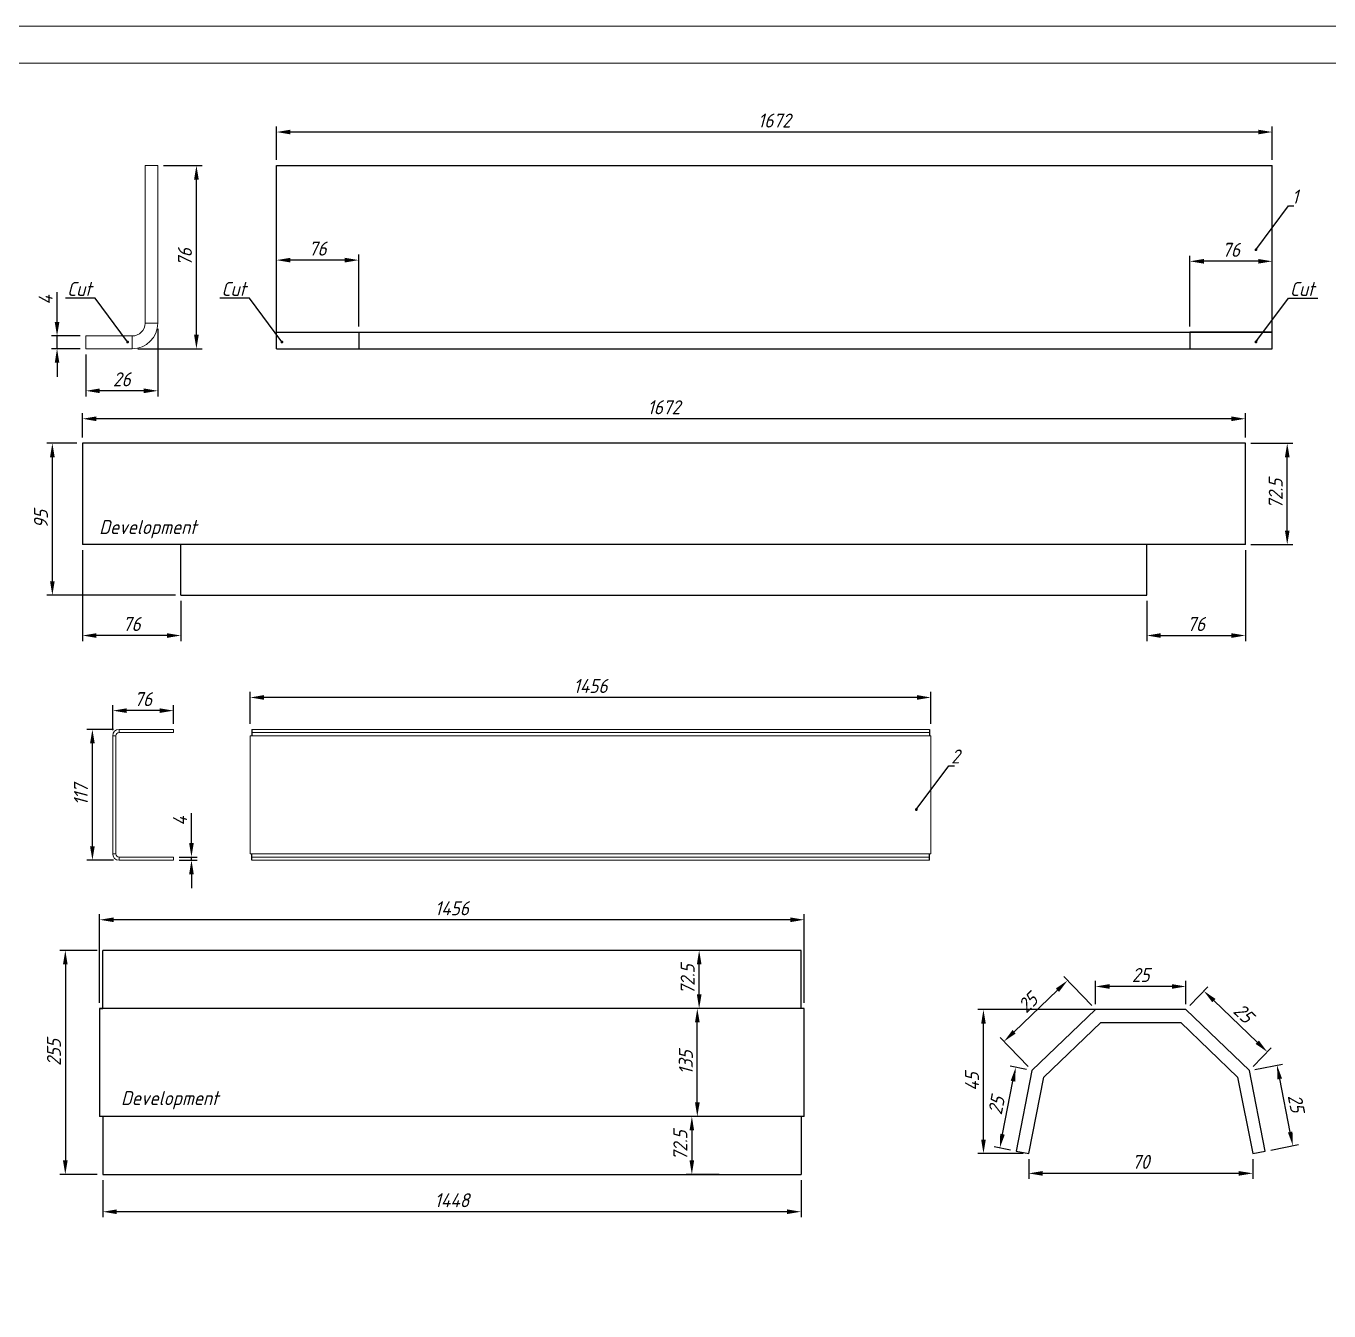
# Model space of a CAD drawing. Header units: millimetres. Extents: x 18217 to 37054, y 415 to 7180.
# Drawn here: x 31457 to 34714, y 3968 to 7180 of the extents above; entities that cross this region are included whole.
import ezdxf

# ---------------------------------------------------------------- set-up
doc = ezdxf.new("R2010")
doc.units = ezdxf.units.MM
doc.styles.add('GENISO', font='geniso.shx', dxfattribs={"oblique": 15})
doc.dimstyles.new('Scale', dxfattribs={"dimscale": 14, "dimtxt": 2.5, "dimasz": 2.5, "dimexe": 1, "dimexo": 1, "dimgap": 0.8, "dimtad": 1, "dimdec": 0, "dimzin": 0, "dimtxsty": 'GENISO', "dimcen": 2.5, "dimclrd": 1, "dimclre": 1, "dimclrt": 256, "dimadec": 0, "dimazin": 0, "dimtfac": 1, "dimtdec": 0, "dimtmove": 0, "dimatfit": 3, "dimfxl": 1, "dimtzin": 0, "dimlwd": -1, "dimlwe": -1, "dimarcsym": 0})
doc.dimstyles.new('Scale 1B2', dxfattribs={"dimscale": 14, "dimtxt": 2.5, "dimasz": 2.5, "dimexe": 1, "dimexo": 1, "dimgap": 0.8, "dimtad": 1, "dimdec": 0, "dimlfac": 0.5, "dimzin": 0, "dimtxsty": 'GENISO', "dimcen": 2.5, "dimclrd": 1, "dimclre": 1, "dimclrt": 256, "dimadec": 0, "dimazin": 0, "dimtfac": 1, "dimtdec": 0, "dimtmove": 0, "dimatfit": 3, "dimfxl": 1, "dimtzin": 0, "dimlwd": -1, "dimlwe": -1, "dimarcsym": 0})
doc.dimstyles.new('Scale 1B8', dxfattribs={"dimscale": 14, "dimtxt": 2.5, "dimasz": 2.5, "dimexe": 1, "dimexo": 1, "dimgap": 0.8, "dimtad": 1, "dimdec": 0, "dimlfac": 0.125, "dimzin": 0, "dimtxsty": 'GENISO', "dimcen": 2.5, "dimclrd": 1, "dimclre": 1, "dimclrt": 256, "dimadec": 0, "dimazin": 0, "dimtfac": 1, "dimtdec": 0, "dimtmove": 0, "dimatfit": 3, "dimfxl": 1, "dimtzin": 0, "dimlwd": -1, "dimlwe": -1, "dimarcsym": 0})

# ---------------------------------------------------------------- blocks, each defined once
blk = doc.blocks.new('*D212')
at = {"color": 1, "transparency": 16777216}
for p, q in [((31673.5, 5419.9), (31673.5, 5482.7)), ((31825.5, 5435.9), (31825.5, 5482.7)), ((31790.5, 5468.7), (31708.5, 5468.7))]:
    blk.add_line(p, q, dxfattribs=at)
for points in [[(31708.5, 5474.5), (31708.5, 5462.9), (31673.5, 5468.7)], [(31790.5, 5474.5), (31790.5, 5462.9), (31825.5, 5468.7)]]:
    blk.add_solid(points, dxfattribs=at)
at = {"layer": 'Defpoints', "color": 0, "transparency": 16777216}
for p in [(31673.5, 5468.7), (31825.5, 5421.9), (31673.5, 5405.9)]:
    blk.add_point(p, dxfattribs=at)
at = {"transparency": 16777216, "insert": (31749.5, 5497.4), "char_height": 35, "attachment_point": 5, "style": 'GENISO'}
blk.add_mtext('76', dxfattribs=at)
blk = doc.blocks.new('*D213')
at = {"color": 1, "transparency": 16777216}
for p, q in [((31870.3, 5137.7), (31870.3, 5212.6)), ((31839.5, 5102.7), (31884.3, 5102.7)), ((31839.5, 5094.7), (31884.3, 5094.7)), ((31870.3, 5094.7), (31870.3, 5102.7)), ((31870.3, 5059.7), (31870.3, 5024.7))]:
    blk.add_line(p, q, dxfattribs=at)
for points in [[(31864.5, 5137.7), (31876.1, 5137.7), (31870.3, 5102.7)], [(31864.5, 5059.7), (31876.1, 5059.7), (31870.3, 5094.7)]]:
    blk.add_solid(points, dxfattribs=at)
at = {"layer": 'Defpoints', "color": 0, "transparency": 16777216}
for p in [(31825.5, 5102.7), (31825.5, 5094.7), (31870.3, 5102.7)]:
    blk.add_point(p, dxfattribs=at)
at = {"transparency": 16777216, "insert": (31841.6, 5192.7), "char_height": 35, "attachment_point": 5, "rotation": 90, "style": 'GENISO'}
blk.add_mtext('4', dxfattribs=at)
blk = doc.blocks.new('*D214')
at = {"color": 1, "transparency": 16777216}
for p, q in [((32016.8, 5435.9), (32016.8, 5515.6)), ((33718.8, 5435.9), (33718.8, 5515.6)), ((33683.8, 5501.6), (32051.8, 5501.6))]:
    blk.add_line(p, q, dxfattribs=at)
for points in [[(32051.8, 5507.5), (32051.8, 5495.8), (32016.8, 5501.6)], [(33683.8, 5507.5), (33683.8, 5495.8), (33718.8, 5501.6)]]:
    blk.add_solid(points, dxfattribs=at)
at = {"layer": 'Defpoints', "color": 0, "transparency": 16777216}
for p in [(32016.8, 5501.6), (32016.8, 5421.9), (33718.8, 5421.9)]:
    blk.add_point(p, dxfattribs=at)
at = {"transparency": 16777216, "insert": (32867.8, 5530.3), "char_height": 35, "attachment_point": 5, "style": 'GENISO'}
blk.add_mtext('1456', dxfattribs=at)
blk = doc.blocks.new('*D215')
at = {"color": 1, "transparency": 16777216}
for p, q in [((31675.5, 5421.9), (31608.7, 5421.9)), ((31622.7, 5129.7), (31622.7, 5386.9)), ((31675.5, 5094.7), (31608.7, 5094.7))]:
    blk.add_line(p, q, dxfattribs=at)
for points in [[(31616.8, 5386.9), (31628.5, 5386.9), (31622.7, 5421.9)], [(31616.8, 5129.7), (31628.5, 5129.7), (31622.7, 5094.7)]]:
    blk.add_solid(points, dxfattribs=at)
at = {"layer": 'Defpoints', "color": 0, "transparency": 16777216}
for p in [(31622.7, 5421.9), (31689.5, 5421.9), (31689.5, 5094.7)]:
    blk.add_point(p, dxfattribs=at)
at = {"transparency": 16777216, "insert": (31594, 5258.3), "char_height": 35, "attachment_point": 5, "rotation": 90, "style": 'GENISO'}
blk.add_mtext('117', dxfattribs=at)
blk = doc.blocks.new('*D216')
at = {"color": 1, "transparency": 16777216}
for p, q in [((31634.7, 4869.1), (31541, 4869.1)), ((31555, 4834.1), (31555, 4344.1)), ((31634.7, 4309.1), (31541, 4309.1))]:
    blk.add_line(p, q, dxfattribs=at)
for points in [[(31549.1, 4834.1), (31560.8, 4834.1), (31555, 4869.1)], [(31549.1, 4344.1), (31560.8, 4344.1), (31555, 4309.1)]]:
    blk.add_solid(points, dxfattribs=at)
at = {"layer": 'Defpoints', "color": 0, "transparency": 16777216}
for p in [(31648.7, 4869.1), (31555, 4309.1), (31648.7, 4309.1)]:
    blk.add_point(p, dxfattribs=at)
at = {"transparency": 16777216, "insert": (31526.3, 4614.1), "char_height": 35, "attachment_point": 5, "rotation": 90, "style": 'GENISO'}
blk.add_mtext('255', dxfattribs=at)
blk = doc.blocks.new('*D217')
at = {"color": 1, "transparency": 16777216}
for p, q in [((33321.5, 4724.1), (33120.8, 4724.1)), ((33134.8, 4489.1), (33134.8, 4689.1)), ((33321.5, 4454.1), (33120.8, 4454.1))]:
    blk.add_line(p, q, dxfattribs=at)
for points in [[(33129, 4689.1), (33140.7, 4689.1), (33134.8, 4724.1)], [(33129, 4489.1), (33140.7, 4489.1), (33134.8, 4454.1)]]:
    blk.add_solid(points, dxfattribs=at)
at = {"layer": 'Defpoints', "color": 0, "transparency": 16777216}
for p in [(33134.8, 4724.1), (33335.5, 4724.1), (33335.5, 4454.1)]:
    blk.add_point(p, dxfattribs=at)
at = {"transparency": 16777216, "insert": (33106.1, 4589.1), "char_height": 35, "attachment_point": 5, "rotation": 90, "style": 'GENISO'}
blk.add_mtext('135', dxfattribs=at)
blk = doc.blocks.new('*D218')
at = {"color": 1, "transparency": 16777216}
for p, q in [((33249.8, 4869.1), (33125.4, 4869.1)), ((33139.4, 4759.1), (33139.4, 4834.1)), ((33221.5, 4724.1), (33125.4, 4724.1))]:
    blk.add_line(p, q, dxfattribs=at)
for points in [[(33133.6, 4834.1), (33145.3, 4834.1), (33139.4, 4869.1)], [(33133.6, 4759.1), (33145.3, 4759.1), (33139.4, 4724.1)]]:
    blk.add_solid(points, dxfattribs=at)
at = {"layer": 'Defpoints', "color": 0, "transparency": 16777216}
for p in [(33139.4, 4869.1), (33263.8, 4869.1), (33235.5, 4724.1)]:
    blk.add_point(p, dxfattribs=at)
at = {"transparency": 16777216, "insert": (33110.7, 4796.6), "char_height": 35, "attachment_point": 5, "rotation": 90, "style": 'GENISO'}
blk.add_mtext('72.5', dxfattribs=at)
blk = doc.blocks.new('*D219')
at = {"color": 1, "transparency": 16777216}
for p, q in [((33189.4, 4454.1), (33107.1, 4454.1)), ((33121.1, 4419.1), (33121.1, 4344.1)), ((33189.4, 4309.1), (33107.1, 4309.1))]:
    blk.add_line(p, q, dxfattribs=at)
for points in [[(33115.3, 4419.1), (33126.9, 4419.1), (33121.1, 4454.1)], [(33115.3, 4344.1), (33126.9, 4344.1), (33121.1, 4309.1)]]:
    blk.add_solid(points, dxfattribs=at)
at = {"layer": 'Defpoints', "color": 0, "transparency": 16777216}
for p in [(33203.4, 4454.1), (33121.1, 4309.1), (33203.4, 4309.1)]:
    blk.add_point(p, dxfattribs=at)
at = {"transparency": 16777216, "insert": (33092.4, 4381.6), "char_height": 35, "attachment_point": 5, "rotation": 90, "style": 'GENISO'}
blk.add_mtext('72.5', dxfattribs=at)
blk = doc.blocks.new('*D220')
at = {"color": 1, "transparency": 16777216}
for p, q in [((31640.7, 4738.1), (31640.7, 4959.9)), ((33402, 4738.1), (33402, 4959.9)), ((33367, 4945.9), (31675.7, 4945.9))]:
    blk.add_line(p, q, dxfattribs=at)
for points in [[(31675.7, 4951.7), (31675.7, 4940), (31640.7, 4945.9)], [(33367, 4951.7), (33367, 4940), (33402, 4945.9)]]:
    blk.add_solid(points, dxfattribs=at)
at = {"layer": 'Defpoints', "color": 0, "transparency": 16777216}
for p in [(31640.7, 4945.9), (31640.7, 4724.1), (33402, 4724.1)]:
    blk.add_point(p, dxfattribs=at)
at = {"transparency": 16777216, "insert": (32521.3, 4974.6), "char_height": 35, "attachment_point": 5, "style": 'GENISO'}
blk.add_mtext('1456', dxfattribs=at)
blk = doc.blocks.new('*D221')
at = {"color": 1, "transparency": 16777216}
for p, q in [((31648.7, 4295.1), (31648.7, 4202)), ((33394, 4295.1), (33394, 4202)), ((33359, 4216), (31683.7, 4216))]:
    blk.add_line(p, q, dxfattribs=at)
for points in [[(31683.7, 4221.8), (31683.7, 4210.1), (31648.7, 4216)], [(33359, 4221.8), (33359, 4210.1), (33394, 4216)]]:
    blk.add_solid(points, dxfattribs=at)
at = {"layer": 'Defpoints', "color": 0, "transparency": 16777216}
for p in [(31648.7, 4309.1), (33394, 4309.1), (31648.7, 4216)]:
    blk.add_point(p, dxfattribs=at)
at = {"transparency": 16777216, "insert": (32521.3, 4244.7), "char_height": 35, "attachment_point": 5, "style": 'GENISO'}
blk.add_mtext('1448', dxfattribs=at)
blk = doc.blocks.new('*D222')
at = {"color": 1, "transparency": 16777216}
for p, q in [((32082.8, 6845.3), (32082.8, 6929.2)), ((34536.8, 6915.2), (32117.8, 6915.2)), ((34571.8, 6845.3), (34571.8, 6929.2))]:
    blk.add_line(p, q, dxfattribs=at)
for points in [[(32117.8, 6921.1), (32117.8, 6909.4), (32082.8, 6915.2)], [(34536.8, 6921.1), (34536.8, 6909.4), (34571.8, 6915.2)]]:
    blk.add_solid(points, dxfattribs=at)
at = {"layer": 'Defpoints', "color": 0, "transparency": 16777216}
for p in [(32082.8, 6915.2), (32082.8, 6831.3), (34571.8, 6831.3)]:
    blk.add_point(p, dxfattribs=at)
at = {"transparency": 16777216, "insert": (33327.3, 6943.9), "char_height": 35, "attachment_point": 5, "style": 'GENISO'}
blk.add_mtext('1672', dxfattribs=at)
blk = doc.blocks.new('*D223')
at = {"color": 1, "transparency": 16777216}
for p, q in [((31800.2, 6831.3), (31896.7, 6831.3)), ((31882.7, 6408.3), (31882.7, 6796.3)), ((31736.2, 6373.3), (31896.7, 6373.3))]:
    blk.add_line(p, q, dxfattribs=at)
for points in [[(31876.8, 6796.3), (31888.5, 6796.3), (31882.7, 6831.3)], [(31876.8, 6408.3), (31888.5, 6408.3), (31882.7, 6373.3)]]:
    blk.add_solid(points, dxfattribs=at)
at = {"layer": 'Defpoints', "color": 0, "transparency": 16777216}
for p in [(31786.2, 6831.3), (31882.7, 6831.3), (31722.2, 6373.3)]:
    blk.add_point(p, dxfattribs=at)
at = {"transparency": 16777216, "insert": (31854, 6602.3), "char_height": 35, "attachment_point": 5, "rotation": 90, "style": 'GENISO'}
blk.add_mtext('76', dxfattribs=at)
blk = doc.blocks.new('*D224')
at = {"color": 1, "transparency": 16777216}
for p, q in [((31786.2, 6423.3), (31786.2, 6254.3)), ((31606.2, 6359.3), (31606.2, 6254.3)), ((31751.2, 6268.3), (31641.2, 6268.3))]:
    blk.add_line(p, q, dxfattribs=at)
for points in [[(31641.2, 6274.1), (31641.2, 6262.4), (31606.2, 6268.3)], [(31751.2, 6274.1), (31751.2, 6262.4), (31786.2, 6268.3)]]:
    blk.add_solid(points, dxfattribs=at)
at = {"layer": 'Defpoints', "color": 0, "transparency": 16777216}
for p in [(31786.2, 6437.3), (31606.2, 6373.3), (31606.2, 6268.3)]:
    blk.add_point(p, dxfattribs=at)
at = {"transparency": 16777216, "insert": (31696.2, 6297), "char_height": 35, "attachment_point": 5, "style": 'GENISO'}
blk.add_mtext('26', dxfattribs=at)
blk = doc.blocks.new('*D225')
at = {"color": 1, "transparency": 16777216}
for p, q in [((31534.3, 6440.3), (31534.3, 6515.2)), ((31592.2, 6405.3), (31520.3, 6405.3)), ((31534.3, 6373.3), (31534.3, 6405.3)), ((31592.2, 6373.3), (31520.3, 6373.3)), ((31534.3, 6338.3), (31534.3, 6303.3))]:
    blk.add_line(p, q, dxfattribs=at)
for points in [[(31528.5, 6440.3), (31540.1, 6440.3), (31534.3, 6405.3)], [(31528.5, 6338.3), (31540.1, 6338.3), (31534.3, 6373.3)]]:
    blk.add_solid(points, dxfattribs=at)
at = {"layer": 'Defpoints', "color": 0, "transparency": 16777216}
for p in [(31534.3, 6405.3), (31606.2, 6405.3), (31606.2, 6373.3)]:
    blk.add_point(p, dxfattribs=at)
at = {"transparency": 16777216, "insert": (31505.6, 6495.3), "char_height": 35, "attachment_point": 5, "rotation": 90, "style": 'GENISO'}
blk.add_mtext('4', dxfattribs=at)
blk = doc.blocks.new('*D226')
at = {"color": 1, "transparency": 16777216}
for p, q in [((32082.8, 6428.7), (32082.8, 6609)), ((32253.5, 6595), (32117.8, 6595)), ((32288.5, 6428.7), (32288.5, 6609))]:
    blk.add_line(p, q, dxfattribs=at)
for points in [[(32117.8, 6600.8), (32117.8, 6589.1), (32082.8, 6595)], [(32253.5, 6600.8), (32253.5, 6589.1), (32288.5, 6595)]]:
    blk.add_solid(points, dxfattribs=at)
at = {"layer": 'Defpoints', "color": 0, "transparency": 16777216}
for p in [(32082.8, 6595), (32082.8, 6414.7), (32288.5, 6414.7)]:
    blk.add_point(p, dxfattribs=at)
at = {"transparency": 16777216, "insert": (32185.7, 6623.7), "char_height": 35, "attachment_point": 5, "style": 'GENISO'}
blk.add_mtext('76', dxfattribs=at)
blk = doc.blocks.new('*D227')
at = {"color": 1, "transparency": 16777216}
for p, q in [((34366.1, 6428.7), (34366.1, 6606)), ((34536.8, 6592), (34401.1, 6592)), ((34571.8, 6428.7), (34571.8, 6606))]:
    blk.add_line(p, q, dxfattribs=at)
for points in [[(34401.1, 6597.9), (34401.1, 6586.2), (34366.1, 6592)], [(34536.8, 6597.9), (34536.8, 6586.2), (34571.8, 6592)]]:
    blk.add_solid(points, dxfattribs=at)
at = {"layer": 'Defpoints', "color": 0, "transparency": 16777216}
for p in [(34366.1, 6592), (34366.1, 6414.7), (34571.8, 6414.7)]:
    blk.add_point(p, dxfattribs=at)
at = {"transparency": 16777216, "insert": (34468.9, 6620.7), "char_height": 35, "attachment_point": 5, "style": 'GENISO'}
blk.add_mtext('76', dxfattribs=at)
blk = doc.blocks.new('*D228')
at = {"color": 1, "transparency": 16777216}
for p, q in [((31597.7, 6151.3), (31597.7, 6212.4)), ((34469.7, 6198.4), (31632.7, 6198.4)), ((34504.7, 6151.3), (34504.7, 6212.4))]:
    blk.add_line(p, q, dxfattribs=at)
for points in [[(31632.7, 6204.2), (31632.7, 6192.5), (31597.7, 6198.4)], [(34469.7, 6204.2), (34469.7, 6192.5), (34504.7, 6198.4)]]:
    blk.add_solid(points, dxfattribs=at)
at = {"layer": 'Defpoints', "color": 0, "transparency": 16777216}
for p in [(31597.7, 6198.4), (31597.7, 6137.3), (34504.7, 6137.3)]:
    blk.add_point(p, dxfattribs=at)
at = {"transparency": 16777216, "insert": (33051.2, 6227.1), "char_height": 35, "attachment_point": 5, "style": 'GENISO'}
blk.add_mtext('1672', dxfattribs=at)
blk = doc.blocks.new('*D229')
at = {"color": 1, "transparency": 16777216}
for p, q in [((31597.7, 5870), (31597.7, 5642.5)), ((31844, 5743.3), (31844, 5642.5)), ((31809, 5656.5), (31632.7, 5656.5))]:
    blk.add_line(p, q, dxfattribs=at)
for points in [[(31632.7, 5662.3), (31632.7, 5650.6), (31597.7, 5656.5)], [(31809, 5662.3), (31809, 5650.6), (31844, 5656.5)]]:
    blk.add_solid(points, dxfattribs=at)
at = {"layer": 'Defpoints', "color": 0, "transparency": 16777216}
for p in [(31597.7, 5884), (31844, 5757.3), (31597.7, 5656.5)]:
    blk.add_point(p, dxfattribs=at)
at = {"transparency": 16777216, "insert": (31720.8, 5685.2), "char_height": 35, "attachment_point": 5, "style": 'GENISO'}
blk.add_mtext('76', dxfattribs=at)
blk = doc.blocks.new('*D230')
at = {"color": 1, "transparency": 16777216}
for p, q in [((34504.7, 5870), (34504.7, 5642.5)), ((34258.4, 5743.3), (34258.4, 5642.5)), ((34293.4, 5656.5), (34469.7, 5656.5))]:
    blk.add_line(p, q, dxfattribs=at)
for points in [[(34293.4, 5662.3), (34293.4, 5650.6), (34258.4, 5656.5)], [(34469.7, 5662.3), (34469.7, 5650.6), (34504.7, 5656.5)]]:
    blk.add_solid(points, dxfattribs=at)
at = {"layer": 'Defpoints', "color": 0, "transparency": 16777216}
for p in [(34504.7, 5884), (34258.4, 5757.3), (34504.7, 5656.5)]:
    blk.add_point(p, dxfattribs=at)
at = {"transparency": 16777216, "insert": (34381.6, 5685.2), "char_height": 35, "attachment_point": 5, "style": 'GENISO'}
blk.add_mtext('76', dxfattribs=at)
blk = doc.blocks.new('*D231')
at = {"color": 1, "transparency": 16777216}
for p, q in [((31583.7, 6137.3), (31508.6, 6137.3)), ((31522.6, 5792.3), (31522.6, 6102.3)), ((31830, 5757.3), (31508.6, 5757.3))]:
    blk.add_line(p, q, dxfattribs=at)
for points in [[(31516.7, 6102.3), (31528.4, 6102.3), (31522.6, 6137.3)], [(31516.7, 5792.3), (31528.4, 5792.3), (31522.6, 5757.3)]]:
    blk.add_solid(points, dxfattribs=at)
at = {"layer": 'Defpoints', "color": 0, "transparency": 16777216}
for p in [(31522.6, 6137.3), (31597.7, 6137.3), (31844, 5757.3)]:
    blk.add_point(p, dxfattribs=at)
at = {"transparency": 16777216, "insert": (31493.9, 5947.3), "char_height": 35, "attachment_point": 5, "rotation": 90, "style": 'GENISO'}
blk.add_mtext('95', dxfattribs=at)
blk = doc.blocks.new('*D232')
at = {"color": 1, "transparency": 16777216}
for p, q in [((34518.7, 6137.3), (34623.4, 6137.3)), ((34609.4, 5919), (34609.4, 6102.3)), ((34518.7, 5884), (34623.4, 5884))]:
    blk.add_line(p, q, dxfattribs=at)
for points in [[(34603.6, 6102.3), (34615.3, 6102.3), (34609.4, 6137.3)], [(34603.6, 5919), (34615.3, 5919), (34609.4, 5884)]]:
    blk.add_solid(points, dxfattribs=at)
at = {"layer": 'Defpoints', "color": 0, "transparency": 16777216}
for p in [(34504.7, 6137.3), (34609.4, 6137.3), (34504.7, 5884)]:
    blk.add_point(p, dxfattribs=at)
at = {"transparency": 16777216, "insert": (34580.7, 6010.6), "char_height": 35, "attachment_point": 5, "rotation": 90, "style": 'GENISO'}
blk.add_mtext('72.5', dxfattribs=at)
blk = doc.blocks.new('*D249')
at = {"color": 1, "transparency": 16777216}
for p, q in [((34229.2, 4721.2), (33836.1, 4721.2)), ((33850.1, 4396.2), (33850.1, 4686.2)), ((33949.2, 4361.2), (33836.1, 4361.2))]:
    blk.add_line(p, q, dxfattribs=at)
for points in [[(33844.3, 4686.2), (33855.9, 4686.2), (33850.1, 4721.2)], [(33844.3, 4396.2), (33855.9, 4396.2), (33850.1, 4361.2)]]:
    blk.add_solid(points, dxfattribs=at)
at = {"layer": 'Defpoints', "color": 0, "transparency": 16777216}
for p in [(33850.1, 4721.2), (34243.2, 4721.2), (33963.2, 4361.2)]:
    blk.add_point(p, dxfattribs=at)
at = {"transparency": 16777216, "insert": (33821.4, 4541.2), "char_height": 35, "attachment_point": 5, "rotation": 90, "style": 'GENISO'}
blk.add_mtext('45', dxfattribs=at)
blk = doc.blocks.new('*D250')
at = {"color": 1, "transparency": 16777216}
for p, q in [((34528.6, 4571.4), (34597.6, 4585)), ((34616.8, 4415.3), (34590.7, 4547.9)), ((34568.3, 4370.1), (34637.3, 4383.7))]:
    blk.add_line(p, q, dxfattribs=at)
for points in [[(34596.4, 4549.1), (34584.9, 4546.8), (34583.9, 4582.3)], [(34622.5, 4416.4), (34611.1, 4414.2), (34623.6, 4381)]]:
    blk.add_solid(points, dxfattribs=at)
at = {"layer": 'Defpoints', "color": 0, "transparency": 16777216}
for p in [(34514.9, 4568.7), (34583.9, 4582.3), (34554.6, 4367.4)]:
    blk.add_point(p, dxfattribs=at)
at = {"transparency": 16777216, "insert": (34631.9, 4487.2), "char_height": 35, "attachment_point": 5, "rotation": 281.1465, "style": 'GENISO'}
blk.add_mtext('25', dxfattribs=at)
blk = doc.blocks.new('*D251')
at = {"color": 1, "transparency": 16777216}
for p, q in [((34365.7, 4731.3), (34410.6, 4778)), ((34534.5, 4639.7), (34426.2, 4743.7)), ((34524.6, 4578.8), (34569.5, 4625.5))]:
    blk.add_line(p, q, dxfattribs=at)
for points in [[(34430.2, 4747.9), (34422.1, 4739.5), (34400.9, 4767.9)], [(34538.6, 4643.9), (34530.5, 4635.5), (34559.8, 4615.4)]]:
    blk.add_solid(points, dxfattribs=at)
at = {"layer": 'Defpoints', "color": 0, "transparency": 16777216}
for p in [(34400.9, 4767.9), (34356, 4721.2), (34514.9, 4568.7)]:
    blk.add_point(p, dxfattribs=at)
at = {"transparency": 16777216, "insert": (34500.2, 4712.4), "char_height": 35, "attachment_point": 5, "rotation": 316.1707, "style": 'GENISO'}
blk.add_mtext('25', dxfattribs=at)
blk = doc.blocks.new('*D252')
at = {"color": 1, "transparency": 16777216}
for p, q in [((34130.3, 4735.2), (34130.3, 4793.1)), ((34356, 4735.2), (34356, 4793.1)), ((34321, 4779.1), (34165.3, 4779.1))]:
    blk.add_line(p, q, dxfattribs=at)
for points in [[(34165.3, 4785), (34165.3, 4773.3), (34130.3, 4779.1)], [(34321, 4785), (34321, 4773.3), (34356, 4779.1)]]:
    blk.add_solid(points, dxfattribs=at)
at = {"layer": 'Defpoints', "color": 0, "transparency": 16777216}
for p in [(34130.3, 4779.1), (34130.3, 4721.2), (34356, 4721.2)]:
    blk.add_point(p, dxfattribs=at)
at = {"transparency": 16777216, "insert": (34243.2, 4807.8), "char_height": 35, "attachment_point": 5, "style": 'GENISO'}
blk.add_mtext('25', dxfattribs=at)
blk = doc.blocks.new('*D253')
at = {"color": 1, "transparency": 16777216}
for p, q in [((34120.6, 4731.3), (34050.6, 4804.2)), ((34035, 4769.9), (33926.7, 4665.9)), ((33961.8, 4578.8), (33891.7, 4651.7))]:
    blk.add_line(p, q, dxfattribs=at)
for points in [[(34031, 4774.1), (34039.1, 4765.7), (34060.3, 4794.1)], [(33922.6, 4670.1), (33930.7, 4661.7), (33901.4, 4641.6)]]:
    blk.add_solid(points, dxfattribs=at)
at = {"layer": 'Defpoints', "color": 0, "transparency": 16777216}
for p in [(34130.3, 4721.2), (33901.4, 4641.6), (33971.4, 4568.7)]:
    blk.add_point(p, dxfattribs=at)
at = {"transparency": 16777216, "insert": (33961, 4738.6), "char_height": 35, "attachment_point": 5, "rotation": 43.8293, "style": 'GENISO'}
blk.add_mtext('25', dxfattribs=at)
blk = doc.blocks.new('*D254')
at = {"color": 1, "transparency": 16777216}
for p, q in [((33957.7, 4571.4), (33916.8, 4579.5)), ((33897.7, 4409.8), (33923.8, 4542.4)), ((33918, 4370.1), (33877.2, 4378.1))]:
    blk.add_line(p, q, dxfattribs=at)
for points in [[(33918.1, 4543.5), (33929.5, 4541.3), (33930.6, 4576.7)], [(33892, 4410.9), (33903.4, 4408.6), (33890.9, 4375.4)]]:
    blk.add_solid(points, dxfattribs=at)
at = {"layer": 'Defpoints', "color": 0, "transparency": 16777216}
for p in [(33930.6, 4576.7), (33971.4, 4568.7), (33931.8, 4367.4)]:
    blk.add_point(p, dxfattribs=at)
at = {"transparency": 16777216, "insert": (33882.6, 4481.6), "char_height": 35, "attachment_point": 5, "rotation": 78.8535, "style": 'GENISO'}
blk.add_mtext('25', dxfattribs=at)
blk = doc.blocks.new('*D255')
at = {"color": 1, "transparency": 16777216}
for p, q in [((33963.2, 4347.2), (33963.2, 4297.9)), ((34523.2, 4347.2), (34523.2, 4297.9)), ((34488.2, 4311.9), (33998.2, 4311.9))]:
    blk.add_line(p, q, dxfattribs=at)
for points in [[(33998.2, 4317.7), (33998.2, 4306), (33963.2, 4311.9)], [(34488.2, 4317.7), (34488.2, 4306), (34523.2, 4311.9)]]:
    blk.add_solid(points, dxfattribs=at)
at = {"layer": 'Defpoints', "color": 0, "transparency": 16777216}
for p in [(33963.2, 4361.2), (34523.2, 4361.2), (33963.2, 4311.9)]:
    blk.add_point(p, dxfattribs=at)
at = {"transparency": 16777216, "insert": (34243.2, 4340.6), "char_height": 35, "attachment_point": 5, "style": 'GENISO'}
blk.add_mtext('70', dxfattribs=at)

msp = doc.modelspace()

# ---------------------------------------------------------------- linework, layer by layer
at = {"linetype": 'ByBlock', "lineweight": 9}
for p, q in [((31754.2, 6831.3), (31786.2, 6831.3)), ((31754.2, 6831.3), (31754.2, 6437.3)), ((31786.2, 6831.3), (31786.2, 6437.3)), ((31754.2, 6437.3), (31786.2, 6437.3)), ((31606.2, 6373.3), (31606.2, 6405.3)), ((31722.2, 6405.3), (31606.2, 6405.3)), ((31722.2, 6405.3), (31722.2, 6373.3)), ((31722.2, 6373.3), (31606.2, 6373.3)), ((31689.5, 5413.9), (31689.5, 5421.9)), ((31825.5, 5421.9), (31689.5, 5421.9)), ((31825.5, 5413.9), (31689.5, 5413.9)), ((31825.5, 5421.9), (31825.5, 5413.9)), ((33714.8, 5421.9), (32020.8, 5421.9)), ((33714.8, 5413.9), (32020.8, 5413.9)), ((31681.5, 5405.9), (31673.5, 5405.9)), ((31673.5, 5405.9), (31673.5, 5110.7)), ((31681.5, 5405.9), (31681.5, 5110.7)), ((32016.8, 5405.9), (33718.8, 5405.9)), ((32016.8, 5405.9), (32016.8, 5110.7)), ((33718.8, 5110.7), (33718.8, 5405.9)), ((31681.5, 5110.7), (31673.5, 5110.7)), ((31689.5, 5102.7), (31689.5, 5094.7)), ((31825.5, 5102.7), (31689.5, 5102.7)), ((31825.5, 5094.7), (31689.5, 5094.7)), ((31825.5, 5094.7), (31825.5, 5102.7)), ((33718.8, 5110.7), (32016.8, 5110.7)), ((33714.8, 5102.7), (32020.8, 5102.7)), ((33714.8, 5094.7), (32020.8, 5094.7))]:
    msp.add_line(p, q, dxfattribs=at)
for p, q in [((32082.8, 6831.3), (34571.8, 6831.3)), ((32082.8, 6373.3), (32082.8, 6831.3)), ((34571.8, 6373.3), (34571.8, 6831.3)), ((32082.8, 6414.7), (34571.8, 6414.7)), ((32082.8, 6414.7), (32288.5, 6414.7)), ((32288.5, 6414.7), (32288.5, 6373.3)), ((34571.8, 6414.7), (34366.1, 6414.7)), ((34366.1, 6414.7), (34366.1, 6373.3)), ((32082.8, 6373.3), (34571.8, 6373.3)), ((34504.7, 5884), (31597.7, 5884)), ((31844, 5757.3), (31844, 5884)), ((34258.4, 5757.3), (34258.4, 5884)), ((32020.8, 5421.9), (32020.8, 5405.9)), ((33714.8, 5421.9), (33714.8, 5405.9)), ((32020.8, 5094.7), (32020.8, 5110.7)), ((33714.8, 5094.7), (33714.8, 5110.7)), ((33394, 4869.1), (31648.7, 4869.1)), ((31648.7, 4724.1), (31648.7, 4869.1)), ((33394, 4724.1), (33394, 4869.1)), ((31640.7, 4724.1), (31640.7, 4454.1)), ((33402, 4724.1), (31640.7, 4724.1)), ((31640.7, 4724.1), (31648.7, 4724.1)), ((33402, 4724.1), (33394, 4724.1)), ((33402, 4454.1), (33402, 4724.1)), ((33402, 4454.1), (31640.7, 4454.1)), ((31648.7, 4454.1), (31648.7, 4309.1)), ((33394, 4454.1), (33394, 4309.1)), ((31648.7, 4309.1), (33394, 4309.1))]:
    msp.add_line(p, q)
for points in [[(37054.2, 7180.1), (37054.2, 1266), (28596.6, 1266), (28596.6, 7180.1)], [(36961.1, 7087.1), (36961.1, 1359.1), (28689.6, 1359.1), (28689.6, 7087.1)]]:
    msp.add_lwpolyline(points, close=True, dxfattribs=at)
for points in [[(34504.7, 5884), (34504.7, 6137.3), (31597.7, 6137.3), (31597.7, 5884)], [(31844, 5757.3), (34258.4, 5757.3)]]:
    msp.add_lwpolyline(points)
msp.add_lwpolyline([(34554.6, 4367.4), (34514.9, 4568.7), (34356, 4721.2), (34130.3, 4721.2), (33971.4, 4568.7), (33931.8, 4367.4), (33963.2, 4361.2), (34000.9, 4552.6), (34143.2, 4689.2), (34343.2, 4689.2), (34485.5, 4552.6), (34523.2, 4361.2)], close=True)
for centre, radius, start, end in [((31722.2, 6437.3), 64, 270, 0), ((31722.2, 6437.3), 32, 270, 0), ((31689.5, 5405.9), 16, 90, 180), ((31689.5, 5405.9), 8, 90, 180), ((31689.5, 5110.7), 16, 180, 270), ((31689.5, 5110.7), 8, 180, 270)]:
    msp.add_arc(centre, radius, start, end, dxfattribs=at)

# ---------------------------------------------------------------- texts
at = {"char_height": 35, "attachment_point": 5, "style": 'GENISO'}
for s, insert in [('1', (34629, 6753.6)), ('Cut', (31590.1, 6523)), ('Cut', (31975.9, 6523)), ('Cut', (34646.8, 6523)), ('Development', (31761.4, 5922.4)), ('2', (33780, 5354.1)), ('Development', (31815.9, 4494.8))]:
    msp.add_mtext(s, dxfattribs=dict(at, insert=insert))

# ---------------------------------------------------------------- dimensions: what is measured, and where the dimension line sits
for base, p1, p2, text, picture, middle in [((32082.8, 6915.2), (34571.8, 6831.3), (32082.8, 6831.3), '1672', '*D222', (33327.3, 6943.9)), ((32082.8, 6595), (32288.5, 6414.7), (32082.8, 6414.7), '76', '*D226', (32185.7, 6623.7)), ((34366.1, 6592), (34571.8, 6414.7), (34366.1, 6414.7), '76', '*D227', (34468.9, 6620.7)), ((31606.2, 6268.3), (31786.2, 6437.3), (31606.2, 6373.3), '26', '*D224', (31696.2, 6297)), ((31597.7, 6198.4), (34504.7, 6137.3), (31597.7, 6137.3), '1672', '*D228', (33051.2, 6227.1)), ((31597.7, 5656.5), (31844, 5757.3), (31597.7, 5884), '76', '*D229', (31720.8, 5685.2)), ((34504.7, 5656.5), (34258.4, 5757.3), (34504.7, 5884), '76', '*D230', (34381.6, 5685.2)), ((32016.8, 5501.6), (33718.8, 5421.9), (32016.8, 5421.9), '1456', '*D214', (32867.8, 5530.3)), ((31673.5, 5468.7), (31825.5, 5421.9), (31673.5, 5405.9), '76', '*D212', (31749.5, 5497.4)), ((31640.7, 4945.9), (33402, 4724.1), (31640.7, 4724.1), '1456', '*D220', (32521.3, 4974.6)), ((31648.7, 4216), (33394, 4309.1), (31648.7, 4309.1), '1448', '*D221', (32521.3, 4244.7))]:
    dim = msp.add_linear_dim(base=base, p1=p1, p2=p2, text=text, dimstyle='Scale 1B2')
    dim.commit()
    dim.dimension.update_dxf_attribs({"geometry": picture, "text_midpoint": middle})
for base, p1, p2, text, picture, middle in [((31882.7, 6831.3), (31722.2, 6373.3), (31786.2, 6831.3), '76', '*D223', (31854, 6602.3)), ((31534.3, 6405.3), (31606.2, 6373.3), (31606.2, 6405.3), '4', '*D225', (31505.6, 6495.3)), ((31522.6, 6137.3), (31844, 5757.3), (31597.7, 6137.3), '95', '*D231', (31493.9, 5947.3)), ((34609.4, 6137.3), (34504.7, 5884), (34504.7, 6137.3), '72.5', '*D232', (34580.7, 6010.6)), ((31622.7, 5421.9), (31689.5, 5094.7), (31689.5, 5421.9), '117', '*D215', (31594, 5258.3)), ((33139.4, 4869.1), (33235.5, 4724.1), (33263.8, 4869.1), '72.5', '*D218', (33110.7, 4796.6)), ((33121.1, 4309.1), (33203.4, 4454.1), (33203.4, 4309.1), '72.5', '*D219', (33092.4, 4381.6))]:
    dim = msp.add_linear_dim(base=base, p1=p1, p2=p2, angle=90, text=text, dimstyle='Scale 1B2')
    dim.commit()
    dim.dimension.update_dxf_attribs({"geometry": picture, "text_midpoint": middle})
for base, p1, p2, picture, middle in [((31870.3, 5102.7), (31825.5, 5094.7), (31825.5, 5102.7), '*D213', (31841.6, 5192.7)), ((33134.8, 4724.1), (33335.5, 4454.1), (33335.5, 4724.1), '*D217', (33106.1, 4589.1))]:
    dim = msp.add_linear_dim(base=base, p1=p1, p2=p2, angle=90, dimstyle='Scale 1B2')
    dim.commit()
    dim.dimension.update_dxf_attribs({"geometry": picture, "text_midpoint": middle})
dim = msp.add_linear_dim(base=(31555, 4309.1), p1=(31648.7, 4869.1), p2=(31648.7, 4309.1), angle=90, text='255', dimstyle='Scale 1B2')
dim.commit()
dim.dimension.update_dxf_attribs({"geometry": '*D216', "text_midpoint": (31555, 4614.1), "dimtype": 160})
at = {"color": 240, "true_color": 0xed1f24}
for base, p1, p2, text, picture, middle in [((34130.3, 4779.1), (34356, 4721.2), (34130.3, 4721.2), '25', '*D252', (34243.2, 4807.8)), ((33963.2, 4311.9), (34523.2, 4361.2), (33963.2, 4361.2), '70', '*D255', (34243.2, 4340.6))]:
    dim = msp.add_linear_dim(base=base, p1=p1, p2=p2, text=text, dimstyle='Scale', dxfattribs=at)
    dim.commit()
    dim.dimension.update_dxf_attribs({"geometry": picture, "text_midpoint": middle})
for p1, p2, distance, picture, middle in [((34130.3, 4721.2), (33971.4, 4568.7), -101.1, '*D253', (33961, 4738.6)), ((34514.9, 4568.7), (34356, 4721.2), -64.8, '*D251', (34500.2, 4712.4)), ((33931.8, 4367.4), (33971.4, 4568.7), 41.7, '*D254', (33882.6, 4481.6)), ((34554.6, 4367.4), (34514.9, 4568.7), -70.3, '*D250', (34631.9, 4487.2))]:
    dim = msp.add_aligned_dim(p1=p1, p2=p2, distance=distance, text='25', dimstyle='Scale', dxfattribs=at)
    dim.commit()
    dim.dimension.update_dxf_attribs({"geometry": picture, "text_midpoint": middle})
dim = msp.add_linear_dim(base=(33850.1, 4721.2), p1=(33963.2, 4361.2), p2=(34243.2, 4721.2), angle=90, text='45', dimstyle='Scale', dxfattribs=at)
dim.commit()
dim.dimension.update_dxf_attribs({"geometry": '*D249', "text_midpoint": (33821.4, 4541.2)})

# ---------------------------------------------------------------- leaders
for points in [[(34531.2, 6620.9), (34612.4, 6730.3), (34626.3, 6730.3)], [(31710.6, 6390.3), (31629.5, 6499.7), (31555.7, 6499.7)], [(32096.4, 6390.3), (32015.2, 6499.7), (31941.4, 6499.7)], [(34531.2, 6390.3), (34612.4, 6499.7), (34686.2, 6499.7)], [(33682.2, 5221.4), (33763.4, 5330.8), (33777.3, 5330.8)]]:
    msp.add_leader(points, dimstyle='Scale 1B8', override={"dimasz": 0.5, "dimldrblk": 'Dot'})

doc.saveas('drawing.dxf')
